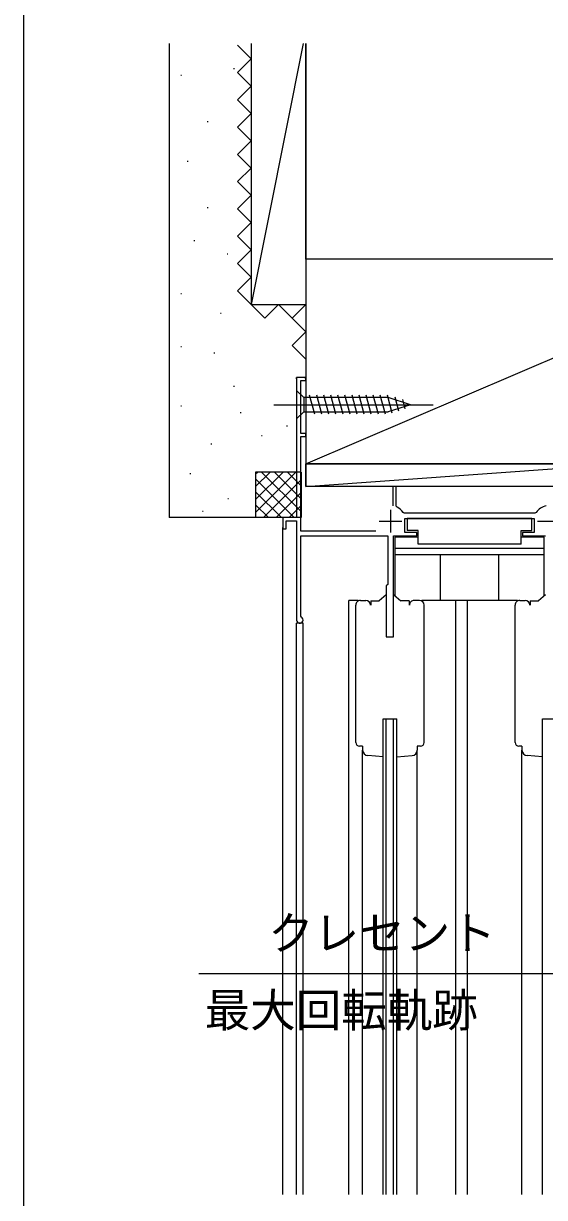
# Model space of a CAD drawing. Units: millimetres, scale not verified. Extents: x -525 to 525, y -782 to 777.
# Drawn here: x -525 to -410.6, y 337.3 to 595.3 of the extents above; entities that cross this region are included whole.
import ezdxf
from ezdxf.enums import TextEntityAlignment as Align

# ---------------------------------------------------------------- set-up
doc = ezdxf.new("R2010")
doc.units = ezdxf.units.MM
doc.header["$LTSCALE"] = 4
for name, color, linetype in [('0-2_YKK_11', 7, 'Continuous'), ('0-3_YKK_12', 2, 'Continuous'), ('0-4_YKK_13', 4, 'Continuous'), ('0-6_YKK_D', 6, 'Continuous'), ('0-7_YKK_ZWAK', 7, 'Continuous'), ('0-8_YSS_K', 3, 'Continuous'), ('0-9_YSS_KE', 3, 'Continuous')]:
    doc.layers.add(name, color=color, linetype=linetype)
doc.styles.add('ＭＳ ゴシック', font='')
doc.styles.get('ＭＳ ゴシック').set_extended_font_data('MS Gothic')

msp = doc.modelspace()

# ---------------------------------------------------------------- linework, layer by layer
at = {"layer": '0-2_YKK_11'}
for p, q in [((-444.4, 488.404), (-444.4, 483.404)), ((-446.9, 485.904), (-441.9, 485.904)), ((-412.1, 485.904), (-407.1, 485.904)), ((-452, 437.304), (-452, 467.504)), ((-451, 468.504), (-449.8, 468.504)), ((-438, 468.504), (-439.2, 468.504)), ((-437, 437.304), (-437, 467.504)), ((-417, 437.304), (-417, 467.504)), ((-416, 468.504), (-414.8, 468.504)), ((-450.5, 436.504), (-451.2, 436.504)), ((-437.8, 436.504), (-438.5, 436.504)), ((-415.5, 436.504), (-416.2, 436.504))]:
    msp.add_line(p, q, dxfattribs=at)
for points in [[(-447.573, 483.703), (-464.1, 483.704), (-464.1, 504.504), (-463, 504.504), (-463, 505.204), (-464.1, 505.204), (-464.1, 516.804), (-463, 516.804), (-463, 517.504), (-465, 517.504), (-465, 486.704), (-468, 486.704), (-468, 484.204), (-467.3, 484.204), (-467.3, 486.004), (-465, 486.004), (-465, 464.204)], [(-442.929, 488.97), (-443.1, 489.24), (-443.1, 493.504), (-443.9, 493.504), (-443.9, 489.292)], [(-412.399, 487.834), (-412.646, 487.704), (-441.354, 487.704), (-441.601, 487.834)], [(-463.95, 464.81), (-464.1, 465.07), (-464.1, 482.704), (-445, 482.704), (-445, 472.005), (-445.3, 471.705), (-445.3, 460.504), (-443.7, 460.504), (-443.7, 482.704), (-438.6, 482.704), (-438.6, 483.404), (-441.2, 483.404), (-441.2, 486.504), (-412.8, 486.504), (-412.8, 483.404), (-415.4, 483.404), (-415.4, 482.704), (-410.3, 482.704)]]:
    msp.add_lwpolyline(points, dxfattribs=at)
for centre, radius, start, end in [((-444.4, 485.904), 3.4, 34.58075, 64.37685), ((-409.6, 485.904), 3.4, 99.33243, 145.41921), ((-451, 467.504), 1, 89.99998, 180.00002), ((-449.8, 467.504), 1, 359.99998, 89.99998), ((-439.2, 467.504), 1, 89.99998, 180.00002), ((-438, 467.504), 1, 0, 89.99998), ((-416, 467.504), 1, 89.99998, 180.00002), ((-414.8, 467.504), 1, 359.99998, 89.99998), ((-464.3, 464.204), 0.7, 179.99876, 59.99928), ((-451.2, 437.304), 0.8, 180.00002, 270), ((-437.8, 437.304), 0.8, 270, 0), ((-416.2, 437.304), 0.8, 180.00002, 270)]:
    msp.add_arc(centre, radius, start, end, dxfattribs=at)
at = {"layer": '0-3_YKK_12'}
for p, q in [((-464.7, 517.505), (-465, 517.505)), ((-465, 517.205), (-465, 517.505)), ((-463.3, 517.505), (-463, 517.505)), ((-463, 517.205), (-463, 517.505)), ((-463, 517.105), (-463, 504.905)), ((-463, 504.805), (-463, 493.504)), ((-443.6, 493.504), (-463, 493.504)), ((-409.6, 493.504), (-443.4, 493.504)), ((-467.7, 486.704), (-468, 486.704)), ((-468, 486.704), (-468, 486.404)), ((-468, 338.021), (-468, 484.554)), ((-451.5, 468.504), (-453.5, 468.504)), ((-453.5, 338.021), (-453.5, 468.504)), ((-416.5, 468.504), (-437.5, 468.504)), ((-430, 338.021), (-430, 468.504)), ((-427.5, 338.021), (-427.5, 468.504)), ((-463.601, 463.503), (-465.001, 463.503)), ((-465, 338.021), (-465, 463.503)), ((-463.6, 338.021), (-463.6, 463.503)), ((-446, 338.021), (-446, 442.504)), ((-446, 442.504), (-443, 442.504)), ((-445.3, 338.021), (-445.3, 442.504)), ((-443.7, 338.021), (-443.7, 442.504)), ((-443, 338.021), (-443, 442.504)), ((-411, 442.504), (-408, 442.504)), ((-411, 338.021), (-411, 442.504)), ((-450.5, 338.021), (-450.5, 435.604)), ((-438.5, 338.021), (-438.5, 435.604)), ((-415.5, 338.021), (-415.5, 435.604))]:
    msp.add_line(p, q, dxfattribs=at)
at = {"layer": '0-4_YKK_13'}
for p, q in [((-465, 514.605), (-465, 508.405)), ((-465, 514.605), (-463.45, 513.055)), ((-461.023, 509.405), (-462.149, 513.605)), ((-459.47, 509.405), (-460.596, 513.605)), ((-457.918, 509.405), (-459.043, 513.605)), ((-456.365, 509.405), (-457.49, 513.605)), ((-454.812, 509.405), (-455.937, 513.605)), ((-453.259, 509.405), (-454.384, 513.605)), ((-451.706, 509.405), (-452.831, 513.605)), ((-450.153, 509.405), (-451.278, 513.605)), ((-448.6, 509.405), (-449.725, 513.605)), ((-447.047, 509.405), (-448.172, 513.605)), ((-445.494, 509.405), (-446.62, 513.605)), ((-444.011, 509.664), (-445.067, 513.605)), ((-470, 511.505), (-435, 511.505)), ((-444.916, 513.055), (-463.45, 513.055)), ((-463.45, 513.055), (-463.45, 509.955)), ((-440, 511.505), (-444.916, 513.055)), ((-440, 511.505), (-444.916, 509.955)), ((-442.579, 510.115), (-443.392, 513.151)), ((-441.147, 510.567), (-441.696, 512.617)), ((-465, 508.405), (-463.45, 509.955)), ((-463.45, 509.955), (-444.916, 509.955)), ((-443.4, 482.404), (-443.4, 469.535)), ((-438.3, 482.404), (-443.4, 482.404)), ((-438.3, 483.904), (-440.7, 483.904)), ((-438.3, 480.904), (-438.3, 483.904)), ((-415.7, 480.904), (-415.7, 483.904)), ((-415.7, 483.904), (-413.3, 483.904)), ((-410.6, 482.404), (-415.7, 482.404)), ((-410.6, 469.535), (-410.6, 482.404)), ((-410.6, 479.904), (-443.4, 479.904)), ((-415.7, 480.904), (-438.3, 480.904)), ((-410.6, 478.504), (-443.4, 478.504)), ((-433.4, 468.504), (-433.4, 478.504)), ((-420.6, 468.504), (-420.6, 478.504)), ((-445.364, 469.731), (-446.9, 468.454)), ((-443.636, 469.731), (-442.1, 468.454)), ((-410.364, 469.731), (-411.9, 468.454)), ((-448.7, 468.424), (-448.7, 467.504)), ((-448.67, 468.454), (-446.9, 468.454)), ((-440.33, 468.454), (-442.1, 468.454)), ((-440.3, 468.424), (-440.3, 467.504)), ((-413.7, 468.424), (-413.7, 467.504)), ((-413.67, 468.454), (-411.9, 468.454)), ((-450.5, 436.504), (-450.5, 435.604)), ((-438.5, 436.504), (-438.5, 435.604)), ((-415.5, 436.504), (-415.5, 435.604)), ((-446, 434.15), (-449.391, 434.408)), ((-443, 434.15), (-439.609, 434.408)), ((-411, 434.15), (-414.391, 434.408))]:
    msp.add_line(p, q, dxfattribs=at)
msp.add_lwpolyline([(-413.3, 483.904), (-413.3, 486.504), (-440.7, 486.504), (-440.7, 483.904)], dxfattribs=at)
for centre, radius, start, end in [((-445.3, 469.654), 0.1, 89.99975, 129.73588), ((-443.7, 469.654), 0.1, 50.26412, 90.02928), ((-448.67, 468.424), 0.03, 90, 180), ((-440.33, 468.424), 0.03, 0, 90), ((-413.67, 468.424), 0.03, 90, 180), ((-449.3, 435.604), 1.2, 180, 265.65189), ((-439.7, 435.604), 1.2, 274.34811, 0), ((-414.3, 435.604), 1.2, 180, 265.65189)]:
    msp.add_arc(centre, radius, start, end, dxfattribs=at)
at = {"layer": '0-6_YKK_D'}
msp.add_lwpolyline([(-375.419, 386.504), (-394, 386.504), (-486.516, 386.504)], dxfattribs=at)
at = {"layer": '0-7_YKK_ZWAK'}
msp.add_line((-525, 747.5), (-525, -782.5), dxfattribs=at)
at = {"layer": '0-8_YSS_K'}
for p, q in [((-463, 543.504), (-463, 590.853)), ((-463, 590.853), (-463, 533.504)), ((-490.464, 583.928), (-490.264, 583.928)), ((-478.833, 585.382), (-478.633, 585.382)), ((-484.649, 573.751), (-484.449, 573.751)), ((-489.01, 565.028), (-488.81, 565.028)), ((-484.649, 554.852), (-484.449, 554.852)), ((-487.556, 547.582), (-487.356, 547.582)), ((-480.287, 544.675), (-480.087, 544.675)), ((-463, 498.504), (-358, 543.504)), ((-490.464, 535.952), (-490.264, 535.952)), ((-481.741, 531.59), (-481.541, 531.59)), ((-472, 530.504), (-475, 533.504)), ((-469, 533.504), (-472, 530.504)), ((-466, 530.504), (-469, 533.504)), ((-463, 533.504), (-466, 530.504)), ((-490.464, 524.321), (-490.264, 524.321)), ((-483.195, 522.867), (-482.995, 522.867)), ((-478.833, 515.598), (-478.633, 515.598)), ((-490.464, 511.237), (-490.264, 511.237)), ((-477.379, 509.783), (-477.179, 509.783)), ((-467.203, 506.875), (-467.003, 506.875)), ((-472.746, 504.752), (-472.546, 504.752)), ((-483.848, 502.901), (-483.648, 502.901)), ((-394, 498.504), (-463, 498.504)), ((-463, 493.504), (-394, 498.504)), ((-488.474, 496.425), (-488.274, 496.425)), ((-474, 496.704), (-474, 486.704)), ((-464, 496.704), (-474, 496.704)), ((-474, 487.846), (-465.142, 496.704)), ((-474, 490.675), (-467.97, 496.704)), ((-474, 493.503), (-470.799, 496.704)), ((-474, 496.332), (-473.627, 496.704)), ((-474, 496.704), (-474, 486.704)), ((-464, 496.704), (-474, 496.704)), ((-474, 487.846), (-465.142, 496.704)), ((-474, 490.675), (-467.97, 496.704)), ((-474, 493.503), (-470.799, 496.704)), ((-474, 496.332), (-473.627, 496.704)), ((-472.686, 496.704), (-464, 488.018)), ((-472.686, 496.704), (-464, 488.018)), ((-469.858, 496.704), (-464, 490.846)), ((-469.858, 496.704), (-464, 490.846)), ((-467.029, 496.704), (-464, 493.675)), ((-467.029, 496.704), (-464, 493.675)), ((-464.201, 496.704), (-464, 496.503)), ((-464.201, 496.704), (-464, 496.503)), ((-464, 496.704), (-464, 486.704)), ((-464, 496.704), (-464, 486.704)), ((-474, 495.189), (-465.514, 486.704)), ((-474, 495.189), (-465.514, 486.704)), ((-472.313, 486.704), (-464, 495.018)), ((-472.313, 486.704), (-464, 495.018)), ((-480.148, 490.874), (-479.948, 490.874)), ((-474, 492.361), (-468.343, 486.704)), ((-474, 492.361), (-468.343, 486.704)), ((-469.485, 486.704), (-464, 492.189)), ((-469.485, 486.704), (-464, 492.189)), ((-485.699, 488.099), (-485.499, 488.099)), ((-474, 489.533), (-471.171, 486.704)), ((-474, 489.533), (-471.171, 486.704)), ((-466.657, 486.704), (-464, 489.361)), ((-466.657, 486.704), (-464, 489.361)), ((-464, 486.704), (-474, 486.704)), ((-464, 486.704), (-474, 486.704))]:
    msp.add_line(p, q, dxfattribs=at)
for points in [[(-463.53, 590.853), (-475, 533.504), (-478, 536.504), (-475, 539.504), (-478, 542.504), (-475, 545.504), (-478, 548.504), (-475, 551.504), (-478, 554.504), (-475, 557.504), (-478, 560.504), (-475, 563.504), (-478, 566.504), (-475, 569.504), (-478, 572.504), (-475, 575.504), (-478, 578.504), (-475, 581.504), (-478, 584.504), (-475, 587.504), (-478, 590.504)], [(-475, 590.853), (-475, 533.504), (-463, 533.504)], [(-463, 521.504), (-466, 524.504), (-463, 527.504), (-466, 530.504)], [(-394, 493.504), (-463, 493.504), (-463, 498.504)]]:
    msp.add_lwpolyline(points, dxfattribs=at)
at = {"layer": '0-9_YSS_KE'}
for p in [(-493, 590.853), (-474, 486.704)]:
    msp.add_line(p, (-493, 486.704), dxfattribs=at)
msp.add_lwpolyline([(-358, 498.504), (-358, 543.504), (-463, 543.504), (-463, 498.504)], close=True, dxfattribs=at)

# ---------------------------------------------------------------- texts
at = {"layer": '0-6_YKK_D', "style": 'ＭＳ ゴシック'}
for s, p in [('クレセント', (-471.249, 389.584)), ('最大回転軌跡', (-485.197, 372.629))]:
    msp.add_text(s, height=7.331, dxfattribs=at).set_placement(p, align=Align.BOTTOM_LEFT)

doc.saveas('drawing.dxf')
